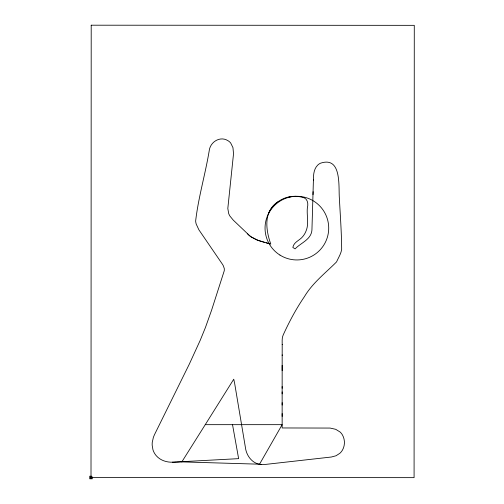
<?xml version="1.0" encoding="UTF-8"?>
<svg xmlns="http://www.w3.org/2000/svg" width="504" height="504" viewBox="0 0 504 504"><rect width="100%" height="100%" fill="white"/><g stroke="black" fill="none" stroke-linecap="round" stroke-linejoin="round"><path stroke-width="0.76" d="M282.146 393.857L282.146 386.53M282.146 388.3L282.177 354.873M282.152 370.629L282.158 365.362M282.177 355.452L282.202 344.415M282.202 344.61C282.19 341.353 281.818 337.882 283.261 334.832C289.309 321.609 296.169 308.713 304.391 296.698C312.575 282.883 325.508 273.017 336.546 261.91C338.348 257.796 340.969 253.928 341.668 249.411C341.567 232.445 340.269 215.473 339.394 198.526C338.36 186.889 342.084 155.975 320.525 163.195A10.263 10.263 0 0 0 317.633 165.199C313.765 169.067 313.4 174.919 313.406 180.073M313.419 179.764L311.957 229.27A18.799 18.799 0 0 1 311.774 231.286C310.388 239.86 300.497 243.155 295.092 248.882L292.83 247.445C293.832 241.712 300.069 240.414 303.137 236.105A20.255 20.255 0 0 0 305.815 231.556C309.33 223.952 306.526 215.662 307.377 207.692C308.593 203.377 307.402 197.795 302.129 197.259A28.004 28.004 0 0 0 292.377 196.403L286.152 197.656M313.016 194.632L313.091 191.659M268.311 214.08C270.163 209.387 273.363 205.279 277.364 202.224A29.257 29.257 0 0 1 286.997 197.398L291.287 196.516L295.722 196.308M181.824 461.897L259.541 464.197L282.152 424.664L205.248 424.67L181.824 461.897L180.64 461.947M205.248 424.67L233.749 379.21L234.562 382.958A20.097 20.097 0 0 1 234.694 383.657L245.391 447.382C246.336 455.818 252.643 464.253 261.696 464.474M277.786 201.909C263.195 211.491 265.784 230.07 270.793 244.125L258.621 240.622L251.257 236.974A23.266 23.266 0 0 1 247.275 233.453L233.289 220.154L229.906 216.052A16.519 16.519 0 0 1 228.703 213.583L227.814 208.486L233.522 153.789L232.961 147.653L230.712 143.06A10.174 10.174 0 0 0 227.984 140.698C220.343 135.784 210.47 141.731 209.292 150.255C205.412 173.924 198.368 197.297 195.64 221.061A17.375 17.375 0 0 0 196.213 224.085L198.904 229.837L222.554 264.417A15.756 15.756 0 0 1 223.448 266.062L224.337 268.739L224.267 270.724L211.586 310.218L205.418 327.556L200.22 340.301L189.309 364.127L154.482 434.687L153.374 437.352L152.221 442.55L152.151 445.051L152.945 449.751A16.815 16.815 0 0 0 156.297 455.755C160.392 460.461 166.824 462.464 172.929 462.193M91.482 478.384L91.136 478.428M179.456 461.992L180.048 461.966M178.863 462.017L176.488 462.099M175.896 462.118L174.712 462.149M173.521 462.181L174.119 462.162M172.337 462.206L238.631 458.646L232.527 424.67M91.659 476.217L89.718 476.217L89.718 478.8L92.301 478.8L92.301 476.86M90.562 478.416L90.676 477.861A2.967 2.967 0 0 0 90.815 477.534L90.733 477.105M264.852 242.456L256.328 239.74L250.948 236.76A23.247 23.247 0 0 1 247.275 233.453M266.269 242.827L269.067 243.596M90.997 478.334L91.205 477.716A1.159 1.159 0 0 1 91.482 477.294M282.146 402.664L282.146 416.424M282.146 391.885L282.146 405.065M282.146 413.589L282.152 427.959L330.12 428.066L335.702 429.307L340.03 431.978A12.814 12.814 0 0 1 342.367 434.82C345.026 439.362 345.139 445.334 342.544 449.933A13.753 13.753 0 0 1 339.822 453.31L336.067 455.748L331.418 457.008L265.671 464.398A21.653 21.653 0 0 1 259.535 464.222M91.205 25.2L91.01 477.509L414.086 477.647L414.282 25.339L91.205 25.2M279.928 255.062A31.834 31.834 0 0 0 328.69 229.326A31.834 31.834 0 0 0 282.026 199.962A31.834 31.834 0 0 0 279.928 255.062"/></g></svg>
